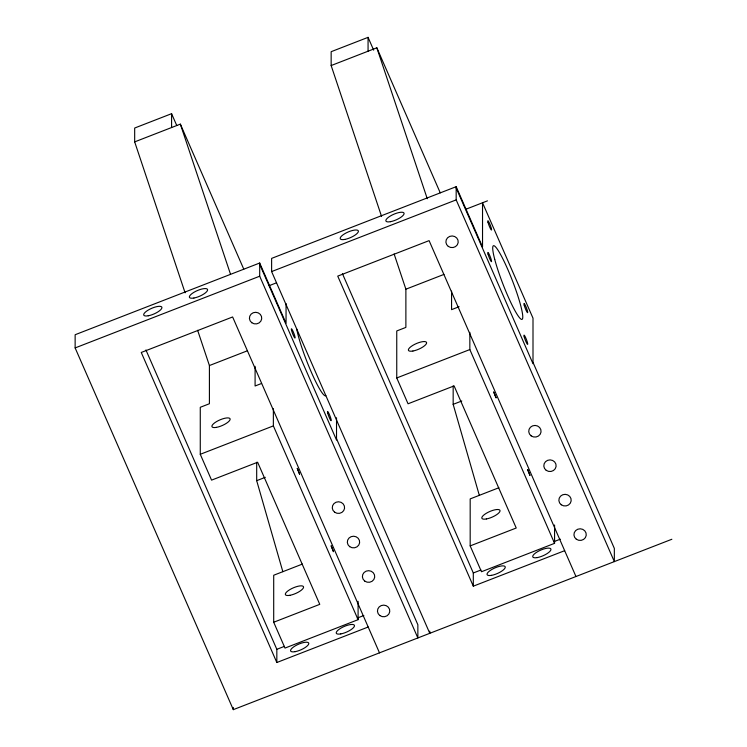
<?xml version="1.0" encoding="UTF-8"?>
<svg xmlns="http://www.w3.org/2000/svg" width="747" height="747" viewBox="0 0 747 747"><rect width="100%" height="100%" fill="white"/><g stroke="black" fill="none" stroke-linecap="round" stroke-linejoin="round"><path stroke-width="1.12" d="M176.712 125.421L171.586 113.684L134.675 128.026L134.675 141.883L185.107 292.824M373.659 50.142L368.066 37.35L331.154 51.692L331.154 65.549L381.586 216.49M134.675 141.883L180.354 124.133L243.774 269.163M331.154 65.549L376.833 47.799L440.244 192.819M286.054 303.534L286.054 323.311L259.695 263.019L75.139 334.731L75.139 347.925L233.307 709.65L671.861 539.259M456.174 188.001L533.003 363.696L533.003 318.175L482.534 202.764L482.534 246.968L456.174 186.685L271.619 258.387L271.619 271.581L429.777 633.316L429.777 631.112M75.139 347.925L259.695 276.213L259.695 263.019M271.619 271.581L456.174 199.879L456.174 186.685M269.135 285.681L276.539 282.805M465.614 209.347L487.474 200.85M358.093 601.335L358.093 619.674L284.999 648.079L273.701 622.242L319.753 604.351L257.622 462.244L211.569 480.134L200.271 454.297L200.271 407.292L209.412 403.735L209.412 365.544L247.481 350.754M554.573 525.001L554.573 543.34L481.479 571.735L470.18 545.898L516.233 528.008L454.092 385.9L408.049 403.791L396.75 377.954L396.75 330.949L405.882 327.401L405.882 289.201L443.951 274.41M261.543 383.482L255.091 385.994L255.091 366.31M459.097 306.728L451.571 309.65L451.571 291.134M200.271 454.297L273.365 425.893L273.365 408.702M396.75 377.954L469.844 349.559L469.844 332.359M282.842 571.679L256.688 480.676L265.316 477.324M479.322 495.345L453.168 404.342L461.795 400.99M302.386 564.088L273.701 575.237L273.701 622.242M498.865 487.754L470.18 498.893L470.18 545.898M368.196 627.013L276.829 662.514L276.829 649.32L284.439 646.36M357.318 618.049L363.845 615.509M564.667 550.679L473.309 586.18L473.309 572.977L480.919 570.026M553.798 541.706L560.315 539.175M533.003 362.379L614.342 548.41L614.342 561.604L456.174 199.879M575.965 576.516L429.095 240.627L337.737 276.119L473.309 586.18M469.844 349.559L554.573 543.34M342.406 273.617L473.309 572.977M336.523 438.713L417.862 624.744L417.862 637.947L259.695 276.213M259.695 264.335L336.523 440.039L336.523 417.778M379.485 652.85L232.625 316.961L141.258 352.463L276.829 662.514M273.365 425.893L358.093 619.674M145.926 349.96L276.829 649.32M376.833 47.799L427.275 198.739M394.108 253.952L405.882 289.201M180.354 124.133L230.421 273.972M197.628 330.286L209.412 365.544M453.168 385.938L453.168 404.342M368.066 37.35L368.066 51.207M256.688 462.281L256.688 480.676M233.307 707.446L233.307 709.65M171.586 113.684L171.586 127.541M325.841 395.602A39.526 5.033 68.8 0 1 311.294 372.109A39.526 5.033 68.8 0 1 296.736 329.053M297.287 468.388L299.566 474.121L297.287 468.388M331.182 545.898L333.451 551.631L331.182 545.898M493.767 392.054L496.045 397.787L493.767 392.054M527.662 469.564L529.931 475.297L527.662 469.564M289.873 595.312A9.879 3.053 -23.6 0 0 303.581 587.133A9.879 3.053 -23.6 0 0 289.873 589.598A9.879 3.053 -23.6 0 0 289.873 595.312M216.443 427.368A9.879 3.053 -23.6 0 0 230.151 419.179A9.879 3.053 -23.6 0 0 216.443 421.653A9.879 3.053 -23.6 0 0 216.443 427.368M327.718 413.156A4.977 0.635 68.8 0 0 331.014 420.673A4.977 0.635 68.8 0 0 329.362 414.426A4.977 0.635 68.8 0 0 327.718 413.156M364.779 581.11A6.172 5.827 0 0 0 374.677 577.263A6.172 5.827 0 0 0 366.198 571.119A6.172 5.827 0 0 0 364.779 581.11M334.656 512.209A6.172 5.827 0 0 0 344.544 508.371A6.172 5.827 0 0 0 336.066 502.217A6.172 5.827 0 0 0 334.656 512.209M148.233 315.785A9.879 3.053 -23.6 0 0 161.94 307.605A9.879 3.053 -23.6 0 0 148.233 310.07A9.879 3.053 -23.6 0 0 148.233 315.785M340.781 633.923A9.879 3.053 -23.6 0 0 354.489 625.743A9.879 3.053 -23.6 0 0 340.781 628.208A9.879 3.053 -23.6 0 0 340.781 633.923M291.573 330.473A4.977 0.635 68.8 0 0 294.86 337.999A4.977 0.635 68.8 0 0 293.216 331.743A4.977 0.635 68.8 0 0 291.573 330.473M193.912 298.034A9.879 3.053 -23.6 0 0 207.619 289.855A9.879 3.053 -23.6 0 0 193.912 292.32A9.879 3.053 -23.6 0 0 193.912 298.034M295.102 651.673A9.879 3.053 -23.6 0 0 308.8 643.494A9.879 3.053 -23.6 0 0 295.102 645.959A9.879 3.053 -23.6 0 0 295.102 651.673M251.804 322.732A6.172 5.827 0 0 0 261.693 318.894A6.172 5.827 0 0 0 253.224 312.741A6.172 5.827 0 0 0 251.804 322.732M379.84 615.556A6.172 5.827 0 0 0 389.738 611.718A6.172 5.827 0 0 0 381.259 605.565A6.172 5.827 0 0 0 379.84 615.556M349.717 546.664A6.172 5.827 0 0 0 359.606 542.817A6.172 5.827 0 0 0 351.137 536.663A6.172 5.827 0 0 0 349.717 546.664M524.198 305.149A4.977 0.635 68.8 0 0 527.485 312.666A4.977 0.635 68.8 0 0 525.841 306.419A4.977 0.635 68.8 0 0 524.198 305.149M524.198 336.822A4.977 0.635 68.8 0 0 527.485 344.339A4.977 0.635 68.8 0 0 525.841 338.083A4.977 0.635 68.8 0 0 524.198 336.822M546.197 470.321A6.172 5.827 0 0 0 556.085 466.483A6.172 5.827 0 0 0 547.607 460.329A6.172 5.827 0 0 0 546.197 470.321M448.284 246.398A6.172 5.827 0 0 0 458.172 242.551A6.172 5.827 0 0 0 449.703 236.397A6.172 5.827 0 0 0 448.284 246.398M576.32 539.222A6.172 5.827 0 0 0 586.218 535.384A6.172 5.827 0 0 0 577.739 529.231A6.172 5.827 0 0 0 576.32 539.222M344.712 239.442A9.879 3.053 -23.6 0 0 358.411 231.262A9.879 3.053 -23.6 0 0 344.712 233.736A9.879 3.053 -23.6 0 0 344.712 239.442M537.261 557.589A9.879 3.053 -23.6 0 0 550.969 549.409A9.879 3.053 -23.6 0 0 537.261 551.874A9.879 3.053 -23.6 0 0 537.261 557.589M491.573 575.339A9.879 3.053 -23.6 0 0 505.28 567.15A9.879 3.053 -23.6 0 0 491.573 569.625A9.879 3.053 -23.6 0 0 491.573 575.339M488.052 222.475A4.977 0.635 68.8 0 0 491.339 229.992A4.977 0.635 68.8 0 0 489.696 223.736A4.977 0.635 68.8 0 0 488.052 222.475M494.719 259.34A39.526 5.033 68.8 0 0 520.818 319.006A39.526 5.033 68.8 0 0 507.764 269.378A39.526 5.033 68.8 0 0 494.719 259.34M488.052 254.139A4.977 0.635 68.8 0 0 491.339 261.655A4.977 0.635 68.8 0 0 489.696 255.409A4.977 0.635 68.8 0 0 488.052 254.139M561.258 504.776A6.172 5.827 0 0 0 571.147 500.929A6.172 5.827 0 0 0 562.678 494.775A6.172 5.827 0 0 0 561.258 504.776M531.136 435.875A6.172 5.827 0 0 0 541.024 432.027A6.172 5.827 0 0 0 532.546 425.874A6.172 5.827 0 0 0 531.136 435.875M390.392 221.7A9.879 3.053 -23.6 0 0 404.099 213.511A9.879 3.053 -23.6 0 0 390.392 215.986A9.879 3.053 -23.6 0 0 390.392 221.7M412.923 351.025A9.879 3.053 -23.6 0 0 426.63 342.845A9.879 3.053 -23.6 0 0 412.923 345.31A9.879 3.053 -23.6 0 0 412.923 351.025M486.353 518.969A9.879 3.053 -23.6 0 0 500.06 510.789A9.879 3.053 -23.6 0 0 486.353 513.254A9.879 3.053 -23.6 0 0 486.353 518.969"/></g></svg>
